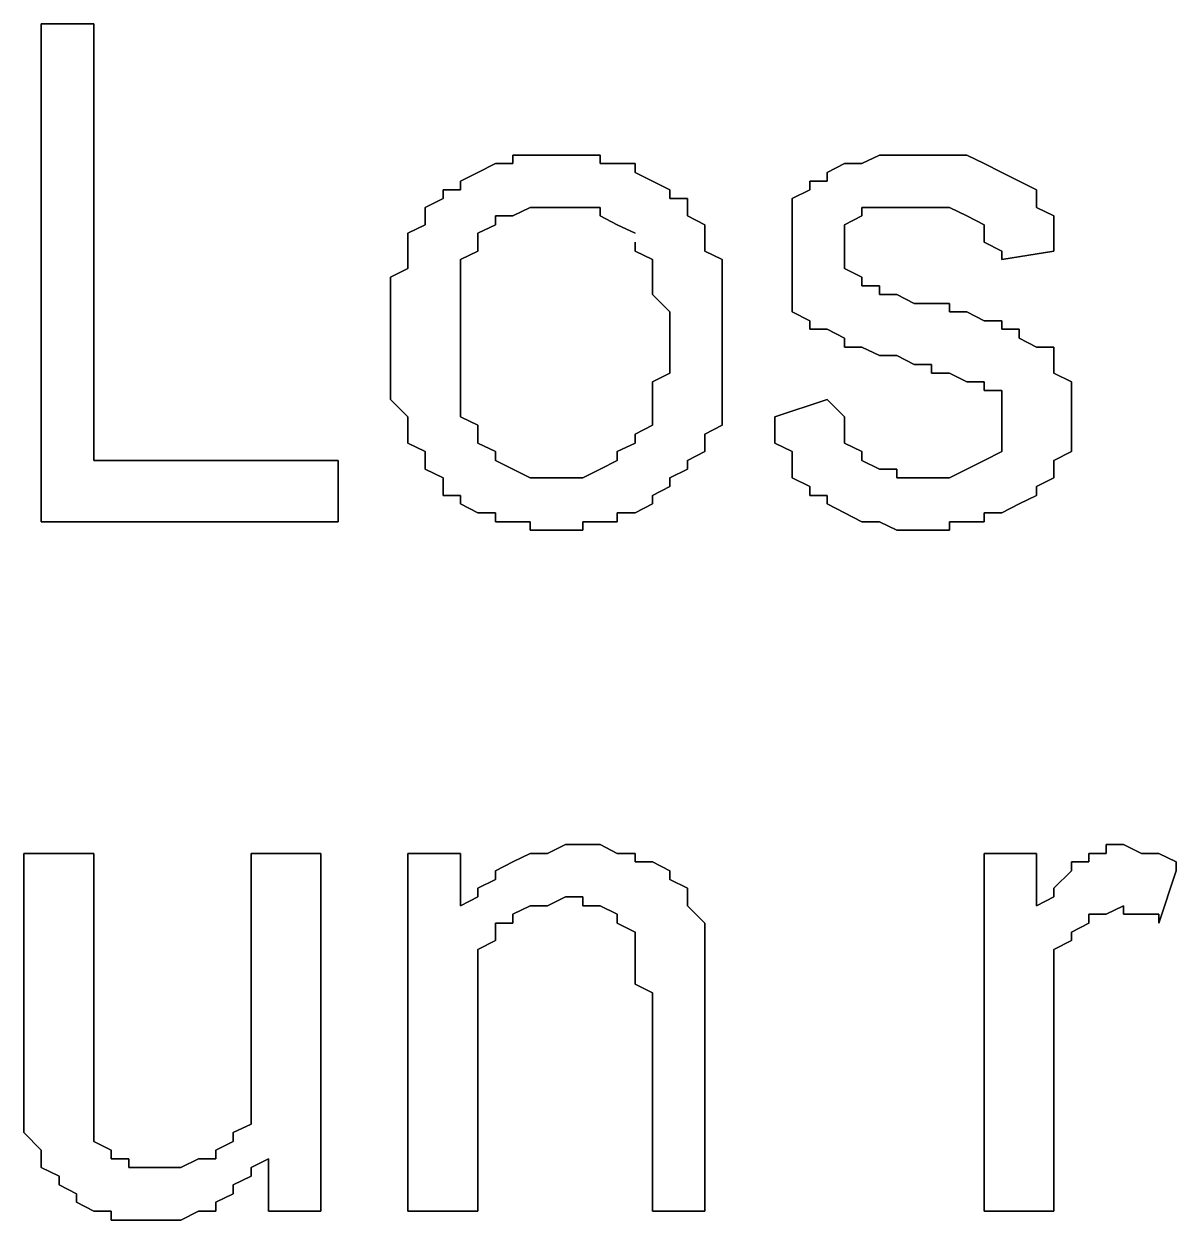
# Model space of a CAD drawing. Header units: metres. Extents: x 2.9 to 42.8, y 1.7 to 28.7.
# Drawn here: x 37.084 to 37.3168, y 17.3972 to 17.6389 of the extents above; entities that cross this region are included whole.
import ezdxf

# ---------------------------------------------------------------- set-up
doc = ezdxf.new("R2010")
doc.units = ezdxf.units.M
doc.layers.add('GRIS', color=8, linetype='Continuous')

msp = doc.modelspace()

# ---------------------------------------------------------------- linework, layer by layer
at = {"layer": 'GRIS', "lineweight": -3}
for points in [[(37.0981, 17.6389), (37.0875, 17.6389), (37.0981, 17.6389)], [(37.0875, 17.6389), (37.0875, 17.5383), (37.0875, 17.6389)], [(37.0981, 17.5507), (37.0981, 17.6389), (37.0981, 17.5507)], [(37.1793, 17.6107), (37.1757, 17.6089), (37.1793, 17.6107)], [(37.1828, 17.6107), (37.1793, 17.6107), (37.1828, 17.6107)], [(37.1863, 17.6124), (37.1828, 17.6124), (37.1863, 17.6124)], [(37.1828, 17.6124), (37.1828, 17.6107), (37.1828, 17.6124)], [(37.1898, 17.6124), (37.1863, 17.6124), (37.1898, 17.6124)], [(37.1934, 17.6124), (37.1898, 17.6124), (37.1934, 17.6124)], [(37.1969, 17.6124), (37.1934, 17.6124), (37.1969, 17.6124)], [(37.2004, 17.6124), (37.1969, 17.6124), (37.2004, 17.6124)], [(37.2004, 17.6107), (37.2004, 17.6124), (37.2004, 17.6107)], [(37.2039, 17.6107), (37.2004, 17.6107), (37.2039, 17.6107)], [(37.2075, 17.6107), (37.2039, 17.6107), (37.2075, 17.6107)], [(37.2075, 17.6089), (37.2075, 17.6107), (37.2075, 17.6089)], [(37.2498, 17.6107), (37.2463, 17.6089), (37.2498, 17.6107)], [(37.2533, 17.6107), (37.2498, 17.6107), (37.2533, 17.6107)], [(37.2569, 17.6124), (37.2533, 17.6107), (37.2569, 17.6124)], [(37.2604, 17.6124), (37.2569, 17.6124), (37.2604, 17.6124)], [(37.2639, 17.6124), (37.2604, 17.6124), (37.2639, 17.6124)], [(37.2674, 17.6124), (37.2639, 17.6124), (37.2674, 17.6124)], [(37.271, 17.6124), (37.2674, 17.6124), (37.271, 17.6124)], [(37.2745, 17.6124), (37.271, 17.6124), (37.2745, 17.6124)], [(37.278, 17.6107), (37.2745, 17.6124), (37.278, 17.6107)], [(37.2816, 17.6089), (37.278, 17.6107), (37.2816, 17.6089)], [(37.1757, 17.6089), (37.1722, 17.6071), (37.1757, 17.6089)], [(37.211, 17.6071), (37.2075, 17.6089), (37.211, 17.6071)], [(37.2463, 17.6089), (37.2463, 17.6071), (37.2463, 17.6089)], [(37.2851, 17.6071), (37.2816, 17.6089), (37.2851, 17.6071)], [(37.1722, 17.6071), (37.1722, 17.6054), (37.1722, 17.6071)], [(37.2145, 17.6054), (37.211, 17.6071), (37.2145, 17.6054)], [(37.2463, 17.6071), (37.2428, 17.6071), (37.2463, 17.6071)], [(37.2428, 17.6071), (37.2428, 17.6054), (37.2428, 17.6071)], [(37.2886, 17.6054), (37.2851, 17.6071), (37.2886, 17.6054)], [(37.1687, 17.6036), (37.1651, 17.6018), (37.1687, 17.6036)], [(37.1722, 17.6054), (37.1687, 17.6054), (37.1722, 17.6054)], [(37.1687, 17.6054), (37.1687, 17.6036), (37.1687, 17.6054)], [(37.2145, 17.6036), (37.2145, 17.6054), (37.2145, 17.6036)], [(37.2181, 17.6036), (37.2145, 17.6036), (37.2181, 17.6036)], [(37.2181, 17.6018), (37.2181, 17.6036), (37.2181, 17.6018)], [(37.2428, 17.6054), (37.2392, 17.6036), (37.2428, 17.6054)], [(37.2392, 17.6036), (37.2392, 17.6001), (37.2392, 17.6036)], [(37.2886, 17.6036), (37.2886, 17.6054), (37.2886, 17.6036)], [(37.2886, 17.6018), (37.2886, 17.6036), (37.2886, 17.6018)], [(37.1651, 17.6018), (37.1651, 17.6001), (37.1651, 17.6018)], [(37.1828, 17.6001), (37.1863, 17.6018), (37.1828, 17.6001)], [(37.1863, 17.6018), (37.1898, 17.6018), (37.1863, 17.6018)], [(37.1898, 17.6018), (37.1934, 17.6018), (37.1898, 17.6018)], [(37.1934, 17.6018), (37.1969, 17.6018), (37.1934, 17.6018)], [(37.1969, 17.6018), (37.2004, 17.6018), (37.1969, 17.6018)], [(37.2004, 17.6018), (37.2004, 17.6001), (37.2004, 17.6018)], [(37.2181, 17.6001), (37.2181, 17.6018), (37.2181, 17.6001)], [(37.2533, 17.6001), (37.2533, 17.6018), (37.2533, 17.6001)], [(37.2533, 17.6018), (37.2569, 17.6018), (37.2533, 17.6018)], [(37.2569, 17.6018), (37.2604, 17.6018), (37.2569, 17.6018)], [(37.2604, 17.6018), (37.2639, 17.6018), (37.2604, 17.6018)], [(37.2639, 17.6018), (37.2674, 17.6018), (37.2639, 17.6018)], [(37.2674, 17.6018), (37.271, 17.6018), (37.2674, 17.6018)], [(37.271, 17.6018), (37.2745, 17.6001), (37.271, 17.6018)], [(37.2921, 17.6001), (37.2886, 17.6018), (37.2921, 17.6001)], [(37.1651, 17.5983), (37.1616, 17.5966), (37.1651, 17.5983)], [(37.1651, 17.6001), (37.1651, 17.5983), (37.1651, 17.6001)], [(37.1757, 17.5966), (37.1793, 17.5983), (37.1757, 17.5966)], [(37.1793, 17.5983), (37.1793, 17.6001), (37.1793, 17.5983)], [(37.1793, 17.6001), (37.1828, 17.6001), (37.1793, 17.6001)], [(37.2004, 17.6001), (37.2039, 17.5983), (37.2004, 17.6001)], [(37.2039, 17.5983), (37.2075, 17.5966), (37.2039, 17.5983)], [(37.2216, 17.5983), (37.2181, 17.6001), (37.2216, 17.5983)], [(37.2216, 17.5966), (37.2216, 17.5983), (37.2216, 17.5966)], [(37.2392, 17.6001), (37.2392, 17.5983), (37.2392, 17.6001)], [(37.2392, 17.5983), (37.2392, 17.5966), (37.2392, 17.5983)], [(37.2498, 17.5983), (37.2533, 17.6001), (37.2498, 17.5983)], [(37.2498, 17.5966), (37.2498, 17.5983), (37.2498, 17.5966)], [(37.2745, 17.6001), (37.278, 17.5983), (37.2745, 17.6001)], [(37.278, 17.5983), (37.278, 17.5966), (37.278, 17.5983)], [(37.2921, 17.5983), (37.2921, 17.6001), (37.2921, 17.5983)], [(37.2921, 17.5948), (37.2921, 17.5983), (37.2921, 17.5948)], [(37.1616, 17.5966), (37.1616, 17.5948), (37.1616, 17.5966)], [(37.1757, 17.5948), (37.1757, 17.5966), (37.1757, 17.5948)], [(37.2216, 17.593), (37.2216, 17.5966), (37.2216, 17.593)], [(37.2392, 17.5966), (37.2392, 17.5948), (37.2392, 17.5966)], [(37.2498, 17.5948), (37.2498, 17.5966), (37.2498, 17.5948)], [(37.278, 17.5966), (37.278, 17.5948), (37.278, 17.5966)], [(37.1616, 17.5948), (37.1616, 17.593), (37.1616, 17.5948)], [(37.1757, 17.593), (37.1757, 17.5948), (37.1757, 17.593)], [(37.2075, 17.5948), (37.2075, 17.593), (37.2075, 17.5948)], [(37.2392, 17.5948), (37.2392, 17.5913), (37.2392, 17.5948)], [(37.2498, 17.593), (37.2498, 17.5948), (37.2498, 17.593)], [(37.278, 17.5948), (37.2816, 17.593), (37.278, 17.5948)], [(37.2921, 17.593), (37.2921, 17.5948), (37.2921, 17.593)], [(37.1616, 17.593), (37.1616, 17.5895), (37.1616, 17.593)], [(37.1722, 17.5913), (37.1757, 17.593), (37.1722, 17.5913)], [(37.1722, 17.5877), (37.1722, 17.5913), (37.1722, 17.5877)], [(37.2075, 17.593), (37.211, 17.5913), (37.2075, 17.593)], [(37.211, 17.5913), (37.211, 17.5895), (37.211, 17.5913)], [(37.2251, 17.5913), (37.2216, 17.593), (37.2251, 17.5913)], [(37.2251, 17.5895), (37.2251, 17.5913), (37.2251, 17.5895)], [(37.2392, 17.5913), (37.2392, 17.5895), (37.2392, 17.5913)], [(37.2498, 17.5913), (37.2498, 17.593), (37.2498, 17.5913)], [(37.2498, 17.5895), (37.2498, 17.5913), (37.2498, 17.5895)], [(37.2816, 17.593), (37.2816, 17.5913), (37.2816, 17.593)], [(37.2816, 17.5913), (37.2921, 17.593), (37.2816, 17.5913)], [(37.1616, 17.5895), (37.1581, 17.5877), (37.1616, 17.5895)], [(37.211, 17.5895), (37.211, 17.5877), (37.211, 17.5895)], [(37.2251, 17.5877), (37.2251, 17.5895), (37.2251, 17.5877)], [(37.2392, 17.5895), (37.2392, 17.586), (37.2392, 17.5895)], [(37.2533, 17.5877), (37.2498, 17.5895), (37.2533, 17.5877)], [(37.1581, 17.5877), (37.1581, 17.586), (37.1581, 17.5877)], [(37.1722, 17.586), (37.1722, 17.5877), (37.1722, 17.586)], [(37.211, 17.5877), (37.211, 17.586), (37.211, 17.5877)], [(37.2251, 17.5842), (37.2251, 17.5877), (37.2251, 17.5842)], [(37.2533, 17.586), (37.2533, 17.5877), (37.2533, 17.586)], [(37.1581, 17.586), (37.1581, 17.5824), (37.1581, 17.586)], [(37.1722, 17.5842), (37.1722, 17.586), (37.1722, 17.5842)], [(37.1722, 17.5807), (37.1722, 17.5842), (37.1722, 17.5807)], [(37.211, 17.586), (37.211, 17.5842), (37.211, 17.586)], [(37.211, 17.5842), (37.2145, 17.5807), (37.211, 17.5842)], [(37.2251, 17.5824), (37.2251, 17.5842), (37.2251, 17.5824)], [(37.2392, 17.586), (37.2392, 17.5842), (37.2392, 17.586)], [(37.2392, 17.5842), (37.2392, 17.5824), (37.2392, 17.5842)], [(37.2569, 17.586), (37.2533, 17.586), (37.2569, 17.586)], [(37.2569, 17.5842), (37.2569, 17.586), (37.2569, 17.5842)], [(37.2604, 17.5842), (37.2569, 17.5842), (37.2604, 17.5842)], [(37.2639, 17.5824), (37.2604, 17.5842), (37.2639, 17.5824)], [(37.1581, 17.5824), (37.1581, 17.5807), (37.1581, 17.5824)], [(37.2251, 17.5807), (37.2251, 17.5824), (37.2251, 17.5807)], [(37.2392, 17.5824), (37.2392, 17.5807), (37.2392, 17.5824)], [(37.2674, 17.5824), (37.2639, 17.5824), (37.2674, 17.5824)], [(37.271, 17.5824), (37.2674, 17.5824), (37.271, 17.5824)], [(37.271, 17.5807), (37.271, 17.5824), (37.271, 17.5807)], [(37.1581, 17.5807), (37.1581, 17.5772), (37.1581, 17.5807)], [(37.1722, 17.5789), (37.1722, 17.5807), (37.1722, 17.5789)], [(37.1722, 17.5754), (37.1722, 17.5789), (37.1722, 17.5754)], [(37.2145, 17.5807), (37.2145, 17.5789), (37.2145, 17.5807)], [(37.2145, 17.5789), (37.2145, 17.5754), (37.2145, 17.5789)], [(37.2251, 17.5772), (37.2251, 17.5807), (37.2251, 17.5772)], [(37.2392, 17.5807), (37.2428, 17.5789), (37.2392, 17.5807)], [(37.2428, 17.5789), (37.2428, 17.5772), (37.2428, 17.5789)], [(37.2745, 17.5807), (37.271, 17.5807), (37.2745, 17.5807)], [(37.278, 17.5789), (37.2745, 17.5807), (37.278, 17.5789)], [(37.2816, 17.5789), (37.278, 17.5789), (37.2816, 17.5789)], [(37.2816, 17.5772), (37.2816, 17.5789), (37.2816, 17.5772)], [(37.1581, 17.5772), (37.1581, 17.5754), (37.1581, 17.5772)], [(37.2251, 17.5754), (37.2251, 17.5772), (37.2251, 17.5754)], [(37.2428, 17.5772), (37.2463, 17.5772), (37.2428, 17.5772)], [(37.2463, 17.5772), (37.2498, 17.5754), (37.2463, 17.5772)], [(37.2851, 17.5772), (37.2816, 17.5772), (37.2851, 17.5772)], [(37.2851, 17.5754), (37.2851, 17.5772), (37.2851, 17.5754)], [(37.1581, 17.5754), (37.1581, 17.5719), (37.1581, 17.5754)], [(37.1722, 17.5719), (37.1722, 17.5754), (37.1722, 17.5719)], [(37.2145, 17.5754), (37.2145, 17.5736), (37.2145, 17.5754)], [(37.2251, 17.5736), (37.2251, 17.5754), (37.2251, 17.5736)], [(37.2498, 17.5754), (37.2498, 17.5736), (37.2498, 17.5754)], [(37.2886, 17.5736), (37.2851, 17.5754), (37.2886, 17.5736)], [(37.1581, 17.5719), (37.1581, 17.5701), (37.1581, 17.5719)], [(37.1722, 17.5701), (37.1722, 17.5719), (37.1722, 17.5701)], [(37.2145, 17.5736), (37.2145, 17.5719), (37.2145, 17.5736)], [(37.2145, 17.5719), (37.2145, 17.5683), (37.2145, 17.5719)], [(37.2251, 17.5701), (37.2251, 17.5736), (37.2251, 17.5701)], [(37.2498, 17.5736), (37.2533, 17.5736), (37.2498, 17.5736)], [(37.2533, 17.5736), (37.2569, 17.5719), (37.2533, 17.5736)], [(37.2569, 17.5719), (37.2604, 17.5719), (37.2569, 17.5719)], [(37.2604, 17.5719), (37.2639, 17.5701), (37.2604, 17.5719)], [(37.2921, 17.5736), (37.2886, 17.5736), (37.2921, 17.5736)], [(37.2921, 17.5719), (37.2921, 17.5736), (37.2921, 17.5719)], [(37.2921, 17.5701), (37.2921, 17.5719), (37.2921, 17.5701)], [(37.1581, 17.5701), (37.1581, 17.5666), (37.1581, 17.5701)], [(37.1722, 17.5666), (37.1722, 17.5701), (37.1722, 17.5666)], [(37.2251, 17.5683), (37.2251, 17.5701), (37.2251, 17.5683)], [(37.2639, 17.5701), (37.2674, 17.5701), (37.2639, 17.5701)], [(37.2674, 17.5701), (37.2674, 17.5683), (37.2674, 17.5701)], [(37.2921, 17.5683), (37.2921, 17.5701), (37.2921, 17.5683)], [(37.2145, 17.5683), (37.211, 17.5666), (37.2145, 17.5683)], [(37.2251, 17.5648), (37.2251, 17.5683), (37.2251, 17.5648)], [(37.2674, 17.5683), (37.271, 17.5683), (37.2674, 17.5683)], [(37.271, 17.5683), (37.2745, 17.5666), (37.271, 17.5683)], [(37.2957, 17.5666), (37.2921, 17.5683), (37.2957, 17.5666)], [(37.1581, 17.5666), (37.1581, 17.5648), (37.1581, 17.5666)], [(37.1581, 17.5648), (37.1581, 17.563), (37.1581, 17.5648)], [(37.1722, 17.5648), (37.1722, 17.5666), (37.1722, 17.5648)], [(37.1722, 17.5613), (37.1722, 17.5648), (37.1722, 17.5613)], [(37.211, 17.5666), (37.211, 17.563), (37.211, 17.5666)], [(37.2251, 17.563), (37.2251, 17.5648), (37.2251, 17.563)], [(37.2745, 17.5666), (37.278, 17.5666), (37.2745, 17.5666)], [(37.278, 17.5666), (37.278, 17.5648), (37.278, 17.5666)], [(37.278, 17.5648), (37.2816, 17.5648), (37.278, 17.5648)], [(37.2816, 17.5648), (37.2816, 17.563), (37.2816, 17.5648)], [(37.2957, 17.5648), (37.2957, 17.5666), (37.2957, 17.5648)], [(37.2957, 17.5613), (37.2957, 17.5648), (37.2957, 17.5613)], [(37.1581, 17.563), (37.1616, 17.5595), (37.1581, 17.563)], [(37.211, 17.563), (37.211, 17.5613), (37.211, 17.563)], [(37.2251, 17.5613), (37.2251, 17.563), (37.2251, 17.5613)], [(37.2463, 17.563), (37.2357, 17.5595), (37.2463, 17.563)], [(37.2498, 17.5595), (37.2463, 17.563), (37.2498, 17.5595)], [(37.2816, 17.563), (37.2816, 17.5613), (37.2816, 17.563)], [(37.1722, 17.5595), (37.1722, 17.5613), (37.1722, 17.5595)], [(37.211, 17.5613), (37.211, 17.5595), (37.211, 17.5613)], [(37.2251, 17.5578), (37.2251, 17.5613), (37.2251, 17.5578)], [(37.2816, 17.5613), (37.2816, 17.5595), (37.2816, 17.5613)], [(37.2957, 17.5595), (37.2957, 17.5613), (37.2957, 17.5595)], [(37.1616, 17.5595), (37.1616, 17.5578), (37.1616, 17.5595)], [(37.1616, 17.5578), (37.1616, 17.556), (37.1616, 17.5578)], [(37.1757, 17.5578), (37.1722, 17.5595), (37.1757, 17.5578)], [(37.1757, 17.556), (37.1757, 17.5578), (37.1757, 17.556)], [(37.211, 17.5578), (37.2075, 17.556), (37.211, 17.5578)], [(37.211, 17.5595), (37.211, 17.5578), (37.211, 17.5595)], [(37.2216, 17.556), (37.2251, 17.5578), (37.2216, 17.556)], [(37.2357, 17.5595), (37.2357, 17.556), (37.2357, 17.5595)], [(37.2498, 17.5578), (37.2498, 17.5595), (37.2498, 17.5578)], [(37.2498, 17.556), (37.2498, 17.5578), (37.2498, 17.556)], [(37.2816, 17.5595), (37.2816, 17.556), (37.2816, 17.5595)], [(37.2957, 17.5578), (37.2957, 17.5595), (37.2957, 17.5578)], [(37.2957, 17.556), (37.2957, 17.5578), (37.2957, 17.556)], [(37.1616, 17.556), (37.1616, 17.5542), (37.1616, 17.556)], [(37.1757, 17.5542), (37.1757, 17.556), (37.1757, 17.5542)], [(37.2075, 17.556), (37.2075, 17.5542), (37.2075, 17.556)], [(37.2216, 17.5542), (37.2216, 17.556), (37.2216, 17.5542)], [(37.2357, 17.556), (37.2357, 17.5542), (37.2357, 17.556)], [(37.2498, 17.5542), (37.2498, 17.556), (37.2498, 17.5542)], [(37.2816, 17.556), (37.2816, 17.5542), (37.2816, 17.556)], [(37.2957, 17.5525), (37.2957, 17.556), (37.2957, 17.5525)], [(37.1616, 17.5542), (37.1651, 17.5525), (37.1616, 17.5542)], [(37.1651, 17.5525), (37.1651, 17.5507), (37.1651, 17.5525)], [(37.1793, 17.5525), (37.1757, 17.5542), (37.1793, 17.5525)], [(37.1793, 17.5507), (37.1793, 17.5525), (37.1793, 17.5507)], [(37.2075, 17.5542), (37.2039, 17.5525), (37.2075, 17.5542)], [(37.2039, 17.5525), (37.2039, 17.5507), (37.2039, 17.5525)], [(37.2181, 17.5507), (37.2216, 17.5525), (37.2181, 17.5507)], [(37.2216, 17.5525), (37.2216, 17.5542), (37.2216, 17.5525)], [(37.2357, 17.5542), (37.2392, 17.5525), (37.2357, 17.5542)], [(37.2392, 17.5525), (37.2392, 17.5489), (37.2392, 17.5525)], [(37.2533, 17.5525), (37.2498, 17.5542), (37.2533, 17.5525)], [(37.2533, 17.5507), (37.2533, 17.5525), (37.2533, 17.5507)], [(37.2816, 17.5525), (37.278, 17.5507), (37.2816, 17.5525)], [(37.2816, 17.5542), (37.2816, 17.5525), (37.2816, 17.5542)], [(37.2921, 17.5507), (37.2957, 17.5525), (37.2921, 17.5507)], [(37.1475, 17.5507), (37.0981, 17.5507), (37.1475, 17.5507)], [(37.1475, 17.5383), (37.1475, 17.5507), (37.1475, 17.5383)], [(37.1651, 17.5507), (37.1651, 17.5489), (37.1651, 17.5507)], [(37.1828, 17.5489), (37.1793, 17.5507), (37.1828, 17.5489)], [(37.2039, 17.5507), (37.2004, 17.5489), (37.2039, 17.5507)], [(37.2181, 17.5489), (37.2181, 17.5507), (37.2181, 17.5489)], [(37.2569, 17.5489), (37.2533, 17.5507), (37.2569, 17.5489)], [(37.278, 17.5507), (37.2745, 17.5489), (37.278, 17.5507)], [(37.2921, 17.5489), (37.2921, 17.5507), (37.2921, 17.5489)], [(37.1651, 17.5489), (37.1687, 17.5472), (37.1651, 17.5489)], [(37.1863, 17.5472), (37.1828, 17.5489), (37.1863, 17.5472)], [(37.2004, 17.5489), (37.1969, 17.5472), (37.2004, 17.5489)], [(37.2145, 17.5472), (37.2181, 17.5489), (37.2145, 17.5472)], [(37.2392, 17.5489), (37.2392, 17.5472), (37.2392, 17.5489)], [(37.2604, 17.5489), (37.2569, 17.5489), (37.2604, 17.5489)], [(37.2604, 17.5472), (37.2604, 17.5489), (37.2604, 17.5472)], [(37.2745, 17.5489), (37.271, 17.5472), (37.2745, 17.5489)], [(37.2921, 17.5472), (37.2921, 17.5489), (37.2921, 17.5472)], [(37.1687, 17.5472), (37.1687, 17.5454), (37.1687, 17.5472)], [(37.1687, 17.5454), (37.1687, 17.5436), (37.1687, 17.5454)], [(37.1898, 17.5472), (37.1863, 17.5472), (37.1898, 17.5472)], [(37.1934, 17.5472), (37.1898, 17.5472), (37.1934, 17.5472)], [(37.1969, 17.5472), (37.1934, 17.5472), (37.1969, 17.5472)], [(37.211, 17.5436), (37.2145, 17.5454), (37.211, 17.5436)], [(37.2145, 17.5454), (37.2145, 17.5472), (37.2145, 17.5454)], [(37.2392, 17.5472), (37.2428, 17.5454), (37.2392, 17.5472)], [(37.2428, 17.5454), (37.2428, 17.5436), (37.2428, 17.5454)], [(37.2639, 17.5472), (37.2604, 17.5472), (37.2639, 17.5472)], [(37.2674, 17.5472), (37.2639, 17.5472), (37.2674, 17.5472)], [(37.271, 17.5472), (37.2674, 17.5472), (37.271, 17.5472)], [(37.2886, 17.5454), (37.2921, 17.5472), (37.2886, 17.5454)], [(37.2886, 17.5436), (37.2886, 17.5454), (37.2886, 17.5436)], [(37.1687, 17.5436), (37.1722, 17.5436), (37.1687, 17.5436)], [(37.1722, 17.5436), (37.1722, 17.5419), (37.1722, 17.5436)], [(37.211, 17.5419), (37.211, 17.5436), (37.211, 17.5419)], [(37.2428, 17.5436), (37.2463, 17.5436), (37.2428, 17.5436)], [(37.2463, 17.5436), (37.2463, 17.5419), (37.2463, 17.5436)], [(37.2851, 17.5419), (37.2886, 17.5436), (37.2851, 17.5419)], [(37.1722, 17.5419), (37.1757, 17.5401), (37.1722, 17.5419)], [(37.2075, 17.5401), (37.211, 17.5419), (37.2075, 17.5401)], [(37.2463, 17.5419), (37.2498, 17.5401), (37.2463, 17.5419)], [(37.2816, 17.5401), (37.2851, 17.5419), (37.2816, 17.5401)], [(37.0875, 17.5383), (37.1475, 17.5383), (37.0875, 17.5383)], [(37.1757, 17.5401), (37.1793, 17.5401), (37.1757, 17.5401)], [(37.1793, 17.5401), (37.1793, 17.5383), (37.1793, 17.5401)], [(37.1793, 17.5383), (37.1828, 17.5383), (37.1793, 17.5383)], [(37.1828, 17.5383), (37.1863, 17.5383), (37.1828, 17.5383)], [(37.1863, 17.5383), (37.1863, 17.5366), (37.1863, 17.5383)], [(37.1969, 17.5366), (37.1969, 17.5383), (37.1969, 17.5366)], [(37.1969, 17.5383), (37.2004, 17.5383), (37.1969, 17.5383)], [(37.2004, 17.5383), (37.2039, 17.5383), (37.2004, 17.5383)], [(37.2039, 17.5383), (37.2039, 17.5401), (37.2039, 17.5383)], [(37.2039, 17.5401), (37.2075, 17.5401), (37.2039, 17.5401)], [(37.2498, 17.5401), (37.2533, 17.5383), (37.2498, 17.5401)], [(37.2533, 17.5383), (37.2569, 17.5383), (37.2533, 17.5383)], [(37.2569, 17.5383), (37.2604, 17.5366), (37.2569, 17.5383)], [(37.271, 17.5366), (37.271, 17.5383), (37.271, 17.5366)], [(37.271, 17.5383), (37.2745, 17.5383), (37.271, 17.5383)], [(37.2745, 17.5383), (37.278, 17.5383), (37.2745, 17.5383)], [(37.278, 17.5383), (37.278, 17.5401), (37.278, 17.5383)], [(37.278, 17.5401), (37.2816, 17.5401), (37.278, 17.5401)], [(37.1863, 17.5366), (37.1898, 17.5366), (37.1863, 17.5366)], [(37.1898, 17.5366), (37.1934, 17.5366), (37.1898, 17.5366)], [(37.1934, 17.5366), (37.1969, 17.5366), (37.1934, 17.5366)], [(37.2604, 17.5366), (37.2639, 17.5366), (37.2604, 17.5366)], [(37.2639, 17.5366), (37.2674, 17.5366), (37.2639, 17.5366)], [(37.2674, 17.5366), (37.271, 17.5366), (37.2674, 17.5366)], [(37.1934, 17.4731), (37.1898, 17.4713), (37.1934, 17.4731)], [(37.1969, 17.4731), (37.1934, 17.4731), (37.1969, 17.4731)], [(37.2004, 17.4731), (37.1969, 17.4731), (37.2004, 17.4731)], [(37.2039, 17.4713), (37.2004, 17.4731), (37.2039, 17.4713)], [(37.3062, 17.4731), (37.3027, 17.4731), (37.3062, 17.4731)], [(37.3027, 17.4731), (37.3027, 17.4713), (37.3027, 17.4731)], [(37.3098, 17.4713), (37.3062, 17.4731), (37.3098, 17.4713)], [(37.0981, 17.4713), (37.084, 17.4713), (37.0981, 17.4713)], [(37.084, 17.4713), (37.084, 17.4255), (37.084, 17.4713)], [(37.0981, 17.4308), (37.0981, 17.4713), (37.0981, 17.4308)], [(37.144, 17.4713), (37.1299, 17.4713), (37.144, 17.4713)], [(37.1299, 17.4713), (37.1299, 17.4325), (37.1299, 17.4713)], [(37.144, 17.399), (37.144, 17.4713), (37.144, 17.399)], [(37.1722, 17.4713), (37.1616, 17.4713), (37.1722, 17.4713)], [(37.1616, 17.4713), (37.1616, 17.399), (37.1616, 17.4713)], [(37.1722, 17.4607), (37.1722, 17.4713), (37.1722, 17.4607)], [(37.1863, 17.4713), (37.1828, 17.4696), (37.1863, 17.4713)], [(37.1898, 17.4713), (37.1863, 17.4713), (37.1898, 17.4713)], [(37.2075, 17.4713), (37.2039, 17.4713), (37.2075, 17.4713)], [(37.2075, 17.4696), (37.2075, 17.4713), (37.2075, 17.4696)], [(37.2886, 17.4713), (37.278, 17.4713), (37.2886, 17.4713)], [(37.278, 17.4713), (37.278, 17.399), (37.278, 17.4713)], [(37.2886, 17.4607), (37.2886, 17.4713), (37.2886, 17.4607)], [(37.3027, 17.4713), (37.2992, 17.4713), (37.3027, 17.4713)], [(37.2992, 17.4713), (37.2992, 17.4696), (37.2992, 17.4713)], [(37.3133, 17.4713), (37.3098, 17.4713), (37.3133, 17.4713)], [(37.3168, 17.4696), (37.3133, 17.4713), (37.3168, 17.4696)], [(37.1828, 17.4696), (37.1793, 17.4678), (37.1828, 17.4696)], [(37.1793, 17.4678), (37.1793, 17.466), (37.1793, 17.4678)], [(37.211, 17.4696), (37.2075, 17.4696), (37.211, 17.4696)], [(37.2145, 17.4678), (37.211, 17.4696), (37.2145, 17.4678)], [(37.2145, 17.466), (37.2145, 17.4678), (37.2145, 17.466)], [(37.2957, 17.4678), (37.2921, 17.4643), (37.2957, 17.4678)], [(37.2992, 17.4696), (37.2957, 17.4696), (37.2992, 17.4696)], [(37.2957, 17.4696), (37.2957, 17.4678), (37.2957, 17.4696)], [(37.3133, 17.4572), (37.3168, 17.4678), (37.3133, 17.4572)], [(37.3168, 17.4678), (37.3168, 17.4696), (37.3168, 17.4678)], [(37.1793, 17.466), (37.1757, 17.4643), (37.1793, 17.466)], [(37.2181, 17.4643), (37.2145, 17.466), (37.2181, 17.4643)], [(37.1757, 17.4643), (37.1757, 17.4625), (37.1757, 17.4643)], [(37.2181, 17.4625), (37.2181, 17.4643), (37.2181, 17.4625)], [(37.2921, 17.4643), (37.2921, 17.4625), (37.2921, 17.4643)], [(37.1757, 17.4625), (37.1722, 17.4607), (37.1757, 17.4625)], [(37.1828, 17.459), (37.1863, 17.4607), (37.1828, 17.459)], [(37.1863, 17.4607), (37.1898, 17.4607), (37.1863, 17.4607)], [(37.1898, 17.4607), (37.1934, 17.4625), (37.1898, 17.4607)], [(37.1934, 17.4625), (37.1969, 17.4625), (37.1934, 17.4625)], [(37.1969, 17.4625), (37.1969, 17.4607), (37.1969, 17.4625)], [(37.1969, 17.4607), (37.2004, 17.4607), (37.1969, 17.4607)], [(37.2004, 17.4607), (37.2039, 17.459), (37.2004, 17.4607)], [(37.2181, 17.4607), (37.2181, 17.4625), (37.2181, 17.4607)], [(37.2216, 17.4572), (37.2181, 17.4607), (37.2216, 17.4572)], [(37.2921, 17.4625), (37.2886, 17.4607), (37.2921, 17.4625)], [(37.3027, 17.459), (37.3062, 17.4607), (37.3027, 17.459)], [(37.3062, 17.4607), (37.3062, 17.459), (37.3062, 17.4607)], [(37.1828, 17.4572), (37.1828, 17.459), (37.1828, 17.4572)], [(37.2039, 17.459), (37.2039, 17.4572), (37.2039, 17.459)], [(37.2992, 17.4572), (37.2992, 17.459), (37.2992, 17.4572)], [(37.2992, 17.459), (37.3027, 17.459), (37.2992, 17.459)], [(37.3062, 17.459), (37.3098, 17.459), (37.3062, 17.459)], [(37.3098, 17.459), (37.3133, 17.459), (37.3098, 17.459)], [(37.3133, 17.459), (37.3133, 17.4572), (37.3133, 17.459)], [(37.1793, 17.4554), (37.1793, 17.4572), (37.1793, 17.4554)], [(37.1793, 17.4572), (37.1828, 17.4572), (37.1793, 17.4572)], [(37.2039, 17.4572), (37.2075, 17.4554), (37.2039, 17.4572)], [(37.2216, 17.4554), (37.2216, 17.4572), (37.2216, 17.4554)], [(37.2957, 17.4554), (37.2992, 17.4572), (37.2957, 17.4554)], [(37.1757, 17.4519), (37.1793, 17.4537), (37.1757, 17.4519)], [(37.1793, 17.4537), (37.1793, 17.4554), (37.1793, 17.4537)], [(37.2075, 17.4554), (37.2075, 17.4537), (37.2075, 17.4554)], [(37.2075, 17.4537), (37.2075, 17.4519), (37.2075, 17.4537)], [(37.2216, 17.4537), (37.2216, 17.4554), (37.2216, 17.4537)], [(37.2216, 17.4519), (37.2216, 17.4537), (37.2216, 17.4519)], [(37.2921, 17.4519), (37.2957, 17.4537), (37.2921, 17.4519)], [(37.2957, 17.4537), (37.2957, 17.4554), (37.2957, 17.4537)], [(37.1757, 17.4502), (37.1757, 17.4519), (37.1757, 17.4502)], [(37.2075, 17.4519), (37.2075, 17.4502), (37.2075, 17.4519)], [(37.2216, 17.4484), (37.2216, 17.4519), (37.2216, 17.4484)], [(37.2921, 17.4502), (37.2921, 17.4519), (37.2921, 17.4502)], [(37.1757, 17.4484), (37.1757, 17.4502), (37.1757, 17.4484)], [(37.1757, 17.4466), (37.1757, 17.4484), (37.1757, 17.4466)], [(37.2075, 17.4502), (37.2075, 17.4484), (37.2075, 17.4502)], [(37.2075, 17.4484), (37.2075, 17.4449), (37.2075, 17.4484)], [(37.2216, 17.4466), (37.2216, 17.4484), (37.2216, 17.4466)], [(37.2921, 17.4484), (37.2921, 17.4502), (37.2921, 17.4484)], [(37.2921, 17.4466), (37.2921, 17.4484), (37.2921, 17.4466)], [(37.1757, 17.4431), (37.1757, 17.4466), (37.1757, 17.4431)], [(37.2216, 17.4431), (37.2216, 17.4466), (37.2216, 17.4431)], [(37.2921, 17.4431), (37.2921, 17.4466), (37.2921, 17.4431)], [(37.2075, 17.4449), (37.211, 17.4431), (37.2075, 17.4449)], [(37.1757, 17.4396), (37.1757, 17.4431), (37.1757, 17.4396)], [(37.211, 17.4431), (37.211, 17.399), (37.211, 17.4431)], [(37.2216, 17.399), (37.2216, 17.4431), (37.2216, 17.399)], [(37.2921, 17.4413), (37.2921, 17.4431), (37.2921, 17.4413)], [(37.2921, 17.4396), (37.2921, 17.4413), (37.2921, 17.4396)], [(37.1757, 17.4378), (37.1757, 17.4396), (37.1757, 17.4378)], [(37.2921, 17.436), (37.2921, 17.4396), (37.2921, 17.436)], [(37.1757, 17.399), (37.1757, 17.4378), (37.1757, 17.399)], [(37.2921, 17.399), (37.2921, 17.436), (37.2921, 17.399)], [(37.1299, 17.4325), (37.1299, 17.429), (37.1299, 17.4325)], [(37.0981, 17.4272), (37.0981, 17.4308), (37.0981, 17.4272)], [(37.1299, 17.429), (37.1299, 17.4272), (37.1299, 17.429)], [(37.0981, 17.4237), (37.0981, 17.4272), (37.0981, 17.4237)], [(37.1299, 17.4272), (37.1299, 17.4237), (37.1299, 17.4272)], [(37.084, 17.4255), (37.084, 17.4237), (37.084, 17.4255)], [(37.084, 17.4237), (37.084, 17.4202), (37.084, 17.4237)], [(37.0981, 17.4219), (37.0981, 17.4237), (37.0981, 17.4219)], [(37.0981, 17.4202), (37.0981, 17.4219), (37.0981, 17.4202)], [(37.1299, 17.4237), (37.1299, 17.4219), (37.1299, 17.4237)], [(37.1299, 17.4219), (37.1299, 17.4202), (37.1299, 17.4219)], [(37.084, 17.4202), (37.084, 17.4184), (37.084, 17.4202)], [(37.0981, 17.4184), (37.0981, 17.4202), (37.0981, 17.4184)], [(37.1299, 17.4202), (37.1299, 17.4184), (37.1299, 17.4202)], [(37.084, 17.4184), (37.084, 17.4166), (37.084, 17.4184)], [(37.0981, 17.4149), (37.0981, 17.4184), (37.0981, 17.4149)], [(37.1299, 17.4184), (37.1299, 17.4166), (37.1299, 17.4184)], [(37.084, 17.4166), (37.084, 17.4149), (37.084, 17.4166)], [(37.084, 17.4149), (37.0875, 17.4113), (37.084, 17.4149)], [(37.0981, 17.4131), (37.0981, 17.4149), (37.0981, 17.4131)], [(37.1299, 17.4166), (37.1263, 17.4149), (37.1299, 17.4166)], [(37.1263, 17.4149), (37.1263, 17.4131), (37.1263, 17.4149)], [(37.1016, 17.4113), (37.0981, 17.4131), (37.1016, 17.4113)], [(37.1263, 17.4131), (37.1228, 17.4113), (37.1263, 17.4131)], [(37.0875, 17.4113), (37.0875, 17.4096), (37.0875, 17.4113)], [(37.1016, 17.4096), (37.1016, 17.4113), (37.1016, 17.4096)], [(37.1228, 17.4113), (37.1228, 17.4096), (37.1228, 17.4113)], [(37.0875, 17.4096), (37.0875, 17.4078), (37.0875, 17.4096)], [(37.0875, 17.4078), (37.0911, 17.4061), (37.0875, 17.4078)], [(37.1052, 17.4096), (37.1016, 17.4096), (37.1052, 17.4096)], [(37.1052, 17.4078), (37.1052, 17.4096), (37.1052, 17.4078)], [(37.1087, 17.4078), (37.1052, 17.4078), (37.1087, 17.4078)], [(37.1122, 17.4078), (37.1087, 17.4078), (37.1122, 17.4078)], [(37.1157, 17.4078), (37.1122, 17.4078), (37.1157, 17.4078)], [(37.1193, 17.4096), (37.1157, 17.4078), (37.1193, 17.4096)], [(37.1228, 17.4096), (37.1193, 17.4096), (37.1228, 17.4096)], [(37.1299, 17.4078), (37.1334, 17.4096), (37.1299, 17.4078)], [(37.1299, 17.4061), (37.1299, 17.4078), (37.1299, 17.4061)], [(37.1334, 17.4096), (37.1334, 17.399), (37.1334, 17.4096)], [(37.0911, 17.4061), (37.0911, 17.4043), (37.0911, 17.4061)], [(37.1263, 17.4043), (37.1299, 17.4061), (37.1263, 17.4043)], [(37.0911, 17.4043), (37.0946, 17.4025), (37.0911, 17.4043)], [(37.0946, 17.4025), (37.0946, 17.4008), (37.0946, 17.4025)], [(37.1228, 17.4008), (37.1263, 17.4025), (37.1228, 17.4008)], [(37.1263, 17.4025), (37.1263, 17.4043), (37.1263, 17.4025)], [(37.0946, 17.4008), (37.0981, 17.399), (37.0946, 17.4008)], [(37.1228, 17.399), (37.1228, 17.4008), (37.1228, 17.399)], [(37.0981, 17.399), (37.1016, 17.399), (37.0981, 17.399)], [(37.1016, 17.399), (37.1016, 17.3972), (37.1016, 17.399)], [(37.1157, 17.3972), (37.1193, 17.399), (37.1157, 17.3972)], [(37.1193, 17.399), (37.1228, 17.399), (37.1193, 17.399)], [(37.1334, 17.399), (37.144, 17.399), (37.1334, 17.399)], [(37.1616, 17.399), (37.1757, 17.399), (37.1616, 17.399)], [(37.211, 17.399), (37.2216, 17.399), (37.211, 17.399)], [(37.278, 17.399), (37.2921, 17.399), (37.278, 17.399)], [(37.1016, 17.3972), (37.1052, 17.3972), (37.1016, 17.3972)], [(37.1052, 17.3972), (37.1087, 17.3972), (37.1052, 17.3972)], [(37.1087, 17.3972), (37.1122, 17.3972), (37.1087, 17.3972)], [(37.1122, 17.3972), (37.1157, 17.3972), (37.1122, 17.3972)]]:
    msp.add_lwpolyline(points, dxfattribs=at)

doc.saveas('drawing.dxf')
